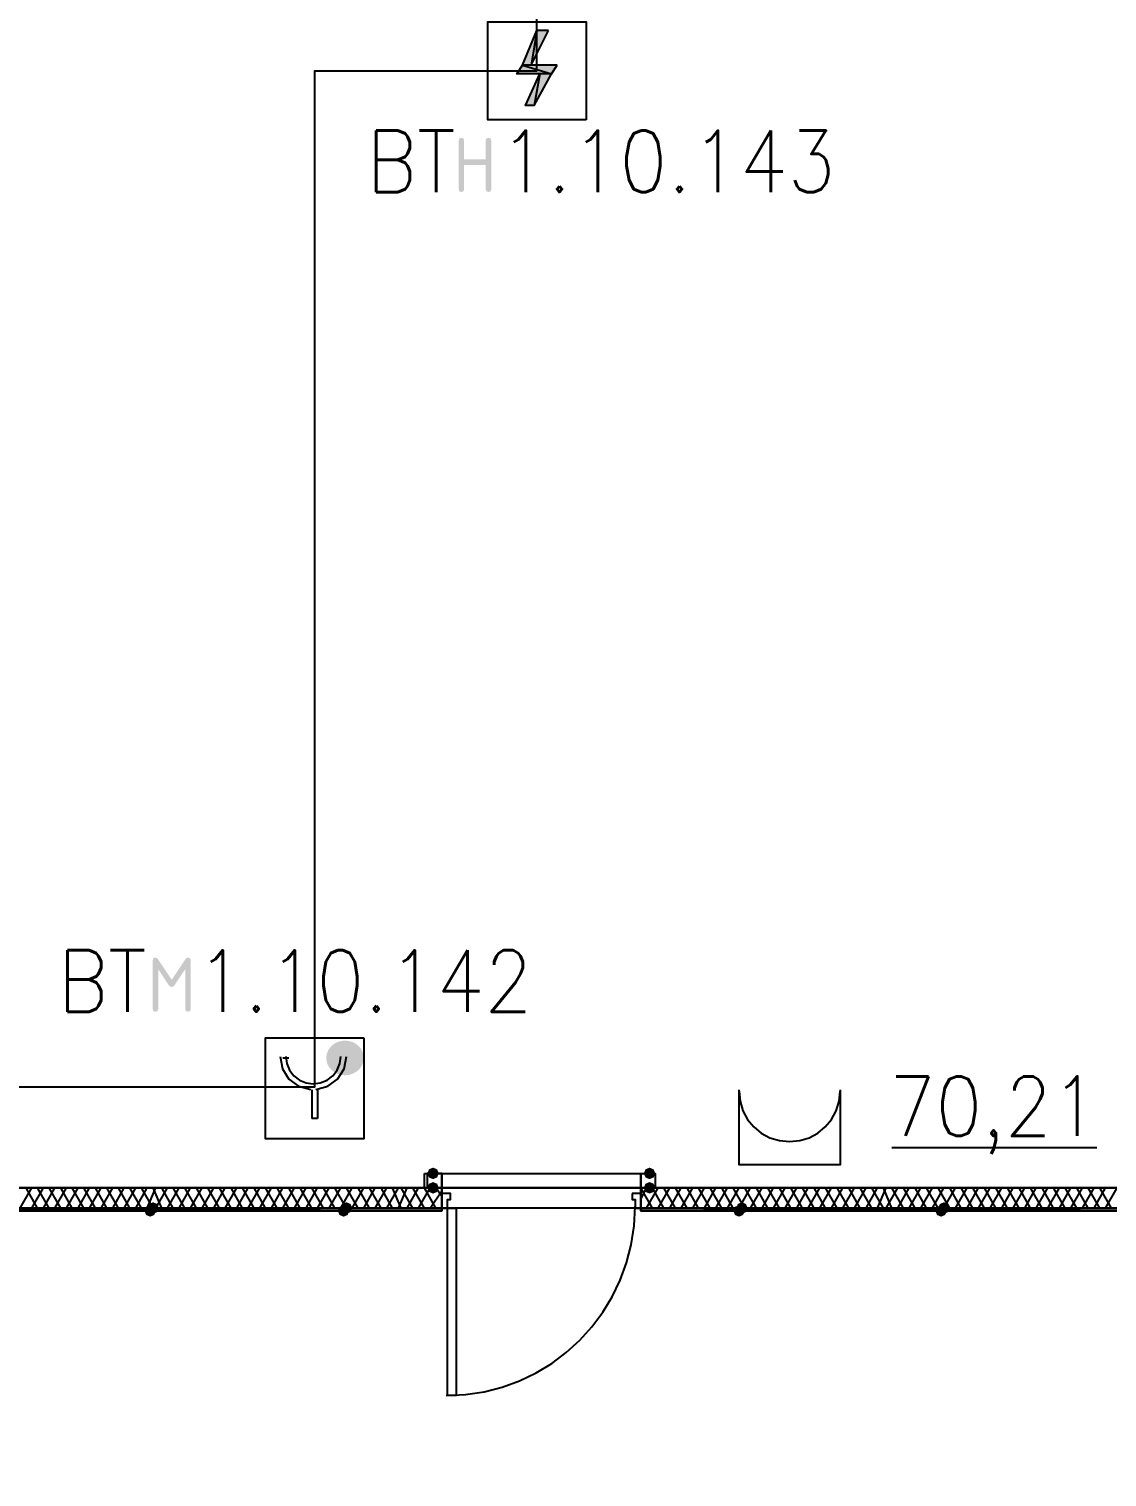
# Model space of a CAD drawing. Header units: millimetres. Extents: x 0 to 420, y 0 to 297.
# Drawn here: x 208.24 to 224.05, y 183.51 to 204.75 of the extents above; entities that cross this region are included whole.
import ezdxf

# ---------------------------------------------------------------- set-up
doc = ezdxf.new("R2010")
doc.units = ezdxf.units.MM
doc.layers.get('0').update_dxf_attribs({"linetype": 'CONTINUOUS'})
doc.styles.get("Standard").update_dxf_attribs({"font": 'STANDARD'})

msp = doc.modelspace()

# ---------------------------------------------------------------- hatches: boundary and pattern name
at = {"true_color": 0x000001}
h = msp.add_hatch(color=0, dxfattribs=at)
h.paths.add_polyline_path([(215.857667, 204.723999), (215.688334, 204.723999), (215.603667, 204.215999)], flags=0)
h.paths.add_polyline_path([(215.688334, 204.723999), (215.603667, 204.215999), (215.476667, 204.215999)], flags=0)
h = msp.add_hatch(color=0, dxfattribs=at)
h.paths.add_polyline_path([(215.984667, 204.215999), (215.476667, 204.215999), (215.900001, 204.088999)], flags=0)
h.paths.add_polyline_path([(215.476667, 204.215999), (215.900001, 204.088999), (215.392001, 204.088999)], flags=0)
h = msp.add_hatch(color=0, dxfattribs=at)
h.paths.add_polyline_path([(215.900001, 204.088999), (215.730667, 204.088999), (215.646001, 203.623333)], flags=0)
h.paths.add_polyline_path([(215.730667, 204.088999), (215.646001, 203.623333), (215.519001, 203.623333)], flags=0)
at = {"true_color": 0x000007}
for points in [[(214.540042, 202.39302), (214.540042, 203.1096), (214.550033, 203.139366), (214.580281, 203.149287), (214.610046, 203.139366), (214.619968, 203.1096), (214.619968, 202.830685), (214.938019, 202.830685), (214.938019, 203.1096), (214.947941, 203.139366), (214.977707, 203.149287), (215.007748, 203.139366), (215.017945, 203.1096), (215.017945, 202.39302), (215.007748, 202.363254), (214.977707, 202.353333), (214.947941, 202.363254), (214.938019, 202.39302), (214.938019, 202.75131), (214.619968, 202.75131), (214.619968, 202.39302), (214.610046, 202.363254), (214.580281, 202.353333), (214.550033, 202.363254)], [(210.570299, 191.126621), (210.600065, 191.116699), (210.609987, 191.086933), (210.609987, 190.370353), (210.600065, 190.340588), (210.570299, 190.330666), (210.540534, 190.340588), (210.530612, 190.370353), (210.530612, 190.955744), (210.368003, 190.712658), (210.331623, 190.688956), (210.29414, 190.712658), (210.132634, 190.955744), (210.132634, 190.370353), (210.122712, 190.340588), (210.092947, 190.330666), (210.062699, 190.340588), (210.052708, 190.370353), (210.052708, 191.086933), (210.062699, 191.116699), (210.092947, 191.126621), (210.127673, 191.106777), (210.331623, 190.800853), (210.536675, 191.108982)], [(214.249, 187.96), (214.224129, 187.900204), (214.164333, 187.875333), (214.104537, 187.900204), (214.079667, 187.96), (214.104537, 188.019796), (214.164333, 188.044667), (214.224129, 188.019796)], [(217.424, 187.96), (217.399129, 187.900204), (217.339333, 187.875333), (217.279538, 187.900204), (217.254667, 187.96), (217.279537, 188.019796), (217.339333, 188.044667), (217.399129, 188.019796)], [(214.249, 187.748333), (214.224129, 187.688538), (214.164333, 187.663667), (214.104537, 187.688538), (214.079667, 187.748333), (214.104537, 187.808129), (214.164333, 187.833), (214.224129, 187.808129)], [(217.424, 187.748333), (217.399129, 187.688538), (217.339333, 187.663667), (217.279538, 187.688538), (217.254667, 187.748333), (217.279537, 187.808129), (217.339333, 187.833), (217.399129, 187.808129)]]:
    msp.add_hatch(color=0, dxfattribs=at).paths.add_polyline_path(points, flags=0)
at = {"true_color": 0x000001}
h = msp.add_hatch(color=0, dxfattribs=at)
edge = h.paths.add_edge_path(flags=0)
edge.add_ellipse((212.873167, 189.653333), major_axis=(0.275167, 0), ratio=0.923077, start_angle=0, end_angle=360)
at = {"true_color": 0x000007}
h = msp.add_hatch(color=0, dxfattribs=at)
h.paths.add_polyline_path([(214.291333, 187.452), (207.179333, 187.452), (214.291333, 187.409667)], flags=0)
h.paths.add_polyline_path([(207.179333, 187.452), (214.291333, 187.409667), (207.179333, 187.409667)], flags=0)
at = {"true_color": 0x0000fe}
for points in [[(210.100333, 187.409667), (210.075462, 187.349871), (210.015667, 187.325), (209.955871, 187.349871), (209.931, 187.409667), (209.955871, 187.469462), (210.015667, 187.494333), (210.075462, 187.469463)], [(210.142667, 187.452), (210.117796, 187.392204), (210.058, 187.367333), (209.998204, 187.392204), (209.973333, 187.452), (209.998204, 187.511796), (210.058, 187.536667), (210.117796, 187.511796)], [(212.936667, 187.409667), (212.911796, 187.349871), (212.852, 187.325), (212.792204, 187.349871), (212.767333, 187.409667), (212.792204, 187.469462), (212.852, 187.494333), (212.911796, 187.469463)], [(212.979, 187.452), (212.954129, 187.392204), (212.894333, 187.367333), (212.834538, 187.392204), (212.809667, 187.452), (212.834537, 187.511796), (212.894333, 187.536667), (212.954129, 187.511796)], [(218.736333, 187.409667), (218.711462, 187.349871), (218.651667, 187.325), (218.591871, 187.349871), (218.567, 187.409667), (218.591871, 187.469462), (218.651667, 187.494333), (218.711462, 187.469463)], [(218.778667, 187.452), (218.753796, 187.392204), (218.694, 187.367333), (218.634204, 187.392204), (218.609333, 187.452), (218.634204, 187.511796), (218.694, 187.536667), (218.753796, 187.511796)], [(221.699667, 187.409667), (221.674796, 187.349871), (221.615, 187.325), (221.555204, 187.349871), (221.530333, 187.409667), (221.555204, 187.469462), (221.615, 187.494333), (221.674796, 187.469463)], [(221.742, 187.452), (221.717129, 187.392204), (221.657333, 187.367333), (221.597537, 187.392204), (221.572667, 187.452), (221.597537, 187.511796), (221.657333, 187.536667), (221.717129, 187.511796)]]:
    msp.add_hatch(color=0, dxfattribs=at).paths.add_polyline_path(points, flags=0)
at = {"true_color": 0x000007}
h = msp.add_hatch(color=0, dxfattribs=at)
h.paths.add_polyline_path([(224.578333, 187.452), (217.212333, 187.452), (224.578333, 187.409667)], flags=0)
h.paths.add_polyline_path([(217.212333, 187.452), (224.578333, 187.409667), (217.212333, 187.409667)], flags=0)

# ---------------------------------------------------------------- linework, layer by layer
at = {"color": 0, "true_color": 0x00002b}
msp.add_lwpolyline([(207.179333, 187.748333), (224.282, 187.748333), (224.282, 222.25), (207.179333, 222.25)], close=True, dxfattribs=at)
at = {"color": 0, "true_color": 0x000001}
for points in [[(162.898668, 189.229999), (177.715334, 189.229999), (177.715334, 204.131333), (181.059668, 204.131333), (181.059668, 189.229999), (195.072001, 189.229999), (195.072001, 204.131333), (198.458668, 204.131333), (198.458668, 189.229999), (211.709001, 189.229999), (212.428667, 189.229999), (212.428667, 189.949666), (212.428667, 204.131333), (215.688334, 204.131333), (215.688334, 213.698666), (233.087334, 213.698666), (267.716001, 213.698666), (267.716001, 197.315666), (264.244667, 197.315666), (264.244667, 189.526333), (281.855334, 189.526333)], [(211.920667, 189.675947), (211.954823, 189.495104), (212.049768, 189.344297), (212.192505, 189.237607), (212.370036, 189.189114)], [(212.005338, 189.676159), (212.018903, 189.570903), (212.058673, 189.474382), (212.12193, 189.391331), (212.205956, 189.326485), (212.304004, 189.285861), (212.407505, 189.27232), (212.511006, 189.285861), (212.609054, 189.326485), (212.69308, 189.391331), (212.756337, 189.474382), (212.796107, 189.570903), (212.809672, 189.676159)], [(212.444945, 189.189109), (212.622493, 189.237602), (212.765228, 189.344293), (212.860163, 189.4951), (212.894313, 189.675943)], [(211.963001, 189.653333), (212.047667, 189.653333)], [(212.386334, 189.187666), (212.386334, 188.764333)], [(212.471001, 189.187666), (212.471001, 188.764333)], [(212.471001, 188.764333), (212.386334, 188.764333)]]:
    msp.add_lwpolyline(points, dxfattribs=at)
for points in [[(216.408001, 203.411666), (214.968667, 203.411666), (214.968667, 204.850999), (216.408001, 204.850999)], [(215.688334, 204.723999), (215.603667, 204.215999), (215.476667, 204.215999)], [(215.857667, 204.723999), (215.688334, 204.723999), (215.603667, 204.215999)], [(215.476667, 204.215999), (215.900001, 204.088999), (215.392001, 204.088999)], [(215.984667, 204.215999), (215.476667, 204.215999), (215.900001, 204.088999)], [(215.730667, 204.088999), (215.646001, 203.623333), (215.519001, 203.623333)], [(215.900001, 204.088999), (215.730667, 204.088999), (215.646001, 203.623333)], [(213.148334, 189.949666), (213.148334, 188.467999), (211.709001, 188.467999), (211.709001, 189.949666)]]:
    msp.add_lwpolyline(points, close=True, dxfattribs=at)
at = {"color": 0, "true_color": 0x000007}
for points in [[(211.709001, 189.949666), (213.148334, 189.949666)], [(220.895333, 188.341), (223.901, 188.341)], [(214.291333, 187.875333), (214.291333, 187.96), (215.730667, 187.96)], [(215.730667, 187.748333), (214.291333, 187.748333), (214.291333, 187.875333)], [(215.730667, 187.96), (217.212333, 187.96), (217.212333, 187.875333)], [(217.212333, 187.875333), (217.212333, 187.748333), (215.730667, 187.748333)], [(214.291333, 187.748333), (207.179333, 187.748333)], [(208.110667, 187.452), (208.28, 187.748333)], [(208.364667, 187.452), (208.195333, 187.748333)], [(208.28, 187.452), (208.449333, 187.748333)], [(208.534, 187.452), (208.364667, 187.748333)], [(208.449333, 187.452), (208.618667, 187.748333)], [(208.703333, 187.452), (208.534, 187.748333)], [(208.618667, 187.452), (208.788, 187.748333)], [(208.872667, 187.452), (208.703333, 187.748333)], [(208.788, 187.452), (208.957333, 187.748333)], [(209.042, 187.452), (208.872667, 187.748333)], [(208.957333, 187.452), (209.126667, 187.748333)], [(209.211333, 187.452), (209.042, 187.748333)], [(209.126667, 187.452), (209.296, 187.748333)], [(209.380667, 187.452), (209.211333, 187.748333)], [(209.296, 187.452), (209.465333, 187.748333)], [(209.55, 187.452), (209.380667, 187.748333)], [(209.465333, 187.452), (209.634667, 187.748333)], [(209.719333, 187.452), (209.55, 187.748333)], [(209.634667, 187.452), (209.804, 187.748333)], [(209.888667, 187.452), (209.719333, 187.748333)], [(209.804, 187.452), (209.973333, 187.748333)], [(210.058, 187.452), (209.888667, 187.748333)], [(209.973333, 187.452), (210.100333, 187.748333)], [(210.185, 187.452), (210.058, 187.748333)], [(210.100333, 187.452), (210.269667, 187.748333)], [(210.354333, 187.452), (210.185, 187.748333)], [(210.269667, 187.452), (210.439, 187.748333)], [(210.523667, 187.452), (210.354333, 187.748333)], [(210.439, 187.452), (210.608333, 187.748333)], [(210.693, 187.452), (210.523667, 187.748333)], [(210.608333, 187.452), (210.777667, 187.748333)], [(210.862333, 187.452), (210.693, 187.748333)], [(210.777667, 187.452), (210.947, 187.748333)], [(211.031667, 187.452), (210.862333, 187.748333)], [(210.947, 187.452), (211.116333, 187.748333)], [(211.201, 187.452), (211.031667, 187.748333)], [(211.116333, 187.452), (211.285667, 187.748333)], [(211.370333, 187.452), (211.201, 187.748333)], [(211.285667, 187.452), (211.455, 187.748333)], [(211.539667, 187.452), (211.370333, 187.748333)], [(211.455, 187.452), (211.624333, 187.748333)], [(211.709, 187.452), (211.539667, 187.748333)], [(211.624333, 187.452), (211.793667, 187.748333)], [(211.878333, 187.452), (211.709, 187.748333)], [(211.793667, 187.452), (211.963, 187.748333)], [(212.047667, 187.452), (211.878333, 187.748333)], [(211.963, 187.452), (212.132333, 187.748333)], [(212.217, 187.452), (212.047667, 187.748333)], [(212.132333, 187.452), (212.301667, 187.748333)], [(212.386333, 187.452), (212.217, 187.748333)], [(212.301667, 187.452), (212.471, 187.748333)], [(212.555667, 187.452), (212.386333, 187.748333)], [(212.471, 187.452), (212.640333, 187.748333)], [(212.725, 187.452), (212.555667, 187.748333)], [(212.640333, 187.452), (212.809667, 187.748333)], [(212.894333, 187.452), (212.725, 187.748333)], [(212.809667, 187.452), (212.979, 187.748333)], [(213.063667, 187.452), (212.894333, 187.748333)], [(212.979, 187.452), (213.148333, 187.748333)], [(213.233, 187.452), (213.063667, 187.748333)], [(213.148333, 187.452), (213.317667, 187.748333)], [(213.402333, 187.452), (213.233, 187.748333)], [(213.317667, 187.452), (213.487, 187.748333)], [(213.571667, 187.452), (213.402333, 187.748333)], [(213.487, 187.452), (213.656333, 187.748333)], [(213.698667, 187.452), (213.571667, 187.748333)], [(213.656333, 187.452), (213.783333, 187.748333)], [(213.868, 187.452), (213.698667, 187.748333)], [(213.783333, 187.452), (213.952667, 187.748333)], [(214.037333, 187.452), (213.868, 187.748333)], [(213.952667, 187.452), (214.122, 187.748333)], [(214.206667, 187.452), (214.037333, 187.748333)], [(214.122, 187.452), (214.291333, 187.706)], [(214.291333, 187.621333), (214.206667, 187.748333)], [(214.291333, 187.452), (214.291333, 187.663667), (214.291333, 187.748333)], [(214.291333, 187.748333), (214.291333, 187.663667), (214.291333, 187.452), (214.291333, 187.663667)], [(217.212333, 187.579), (217.297, 187.748333)], [(217.381667, 187.452), (217.212333, 187.748333)], [(217.212333, 187.452), (217.212333, 187.663667), (217.212333, 187.748333)], [(217.212333, 187.748333), (217.212333, 187.663667), (217.212333, 187.452), (217.212333, 187.663667)], [(224.282, 187.748333), (217.212333, 187.748333)], [(217.297, 187.452), (217.466333, 187.748333)], [(217.551, 187.452), (217.381667, 187.748333)], [(217.466333, 187.452), (217.635667, 187.748333)], [(217.720333, 187.452), (217.551, 187.748333)], [(217.635667, 187.452), (217.805, 187.748333)], [(217.889667, 187.452), (217.720333, 187.748333)], [(217.805, 187.452), (217.974333, 187.748333)], [(218.059, 187.452), (217.889667, 187.748333)], [(217.974333, 187.452), (218.143667, 187.748333)], [(218.228333, 187.452), (218.059, 187.748333)], [(218.143667, 187.452), (218.313, 187.748333)], [(218.397667, 187.452), (218.228333, 187.748333)], [(218.313, 187.452), (218.482333, 187.748333)], [(218.567, 187.452), (218.397667, 187.748333)], [(218.482333, 187.452), (218.651667, 187.748333)], [(218.736333, 187.452), (218.567, 187.748333)], [(218.651667, 187.452), (218.821, 187.748333)], [(218.905667, 187.452), (218.736333, 187.748333)], [(218.821, 187.452), (218.990333, 187.748333)], [(219.075, 187.452), (218.905667, 187.748333)], [(218.990333, 187.452), (219.159667, 187.748333)], [(219.244333, 187.452), (219.075, 187.748333)], [(219.159667, 187.452), (219.329, 187.748333)], [(219.413667, 187.452), (219.244333, 187.748333)], [(219.329, 187.452), (219.498333, 187.748333)], [(219.583, 187.452), (219.413667, 187.748333)], [(219.498333, 187.452), (219.667667, 187.748333)], [(219.752333, 187.452), (219.583, 187.748333)], [(219.667667, 187.452), (219.837, 187.748333)], [(219.921667, 187.452), (219.752333, 187.748333)], [(219.837, 187.452), (220.006333, 187.748333)], [(220.091, 187.452), (219.921667, 187.748333)], [(220.006333, 187.452), (220.175667, 187.748333)], [(220.260333, 187.452), (220.091, 187.748333)], [(220.175667, 187.452), (220.345, 187.748333)], [(220.429667, 187.452), (220.260333, 187.748333)], [(220.345, 187.452), (220.514333, 187.748333)], [(220.599, 187.452), (220.429667, 187.748333)], [(220.514333, 187.452), (220.683667, 187.748333)], [(220.768333, 187.452), (220.599, 187.748333)], [(220.683667, 187.452), (220.810667, 187.748333)], [(220.895333, 187.452), (220.768333, 187.748333)], [(220.810667, 187.452), (220.98, 187.748333)], [(221.064667, 187.452), (220.895333, 187.748333)], [(220.98, 187.452), (221.149333, 187.748333)], [(221.234, 187.452), (221.064667, 187.748333)], [(221.149333, 187.452), (221.318667, 187.748333)], [(221.403333, 187.452), (221.234, 187.748333)], [(221.318667, 187.452), (221.488, 187.748333)], [(221.572667, 187.452), (221.403333, 187.748333)], [(221.488, 187.452), (221.657333, 187.748333)], [(221.742, 187.452), (221.572667, 187.748333)], [(221.657333, 187.452), (221.826667, 187.748333)], [(221.911333, 187.452), (221.742, 187.748333)], [(221.826667, 187.452), (221.996, 187.748333)], [(222.080667, 187.452), (221.911333, 187.748333)], [(221.996, 187.452), (222.165333, 187.748333)], [(222.25, 187.452), (222.080667, 187.748333)], [(222.165333, 187.452), (222.334667, 187.748333)], [(222.419333, 187.452), (222.25, 187.748333)], [(222.334667, 187.452), (222.504, 187.748333)], [(222.588667, 187.452), (222.419333, 187.748333)], [(222.504, 187.452), (222.673333, 187.748333)], [(222.758, 187.452), (222.588667, 187.748333)], [(222.673333, 187.452), (222.842667, 187.748333)], [(222.927333, 187.452), (222.758, 187.748333)], [(222.842667, 187.452), (223.012, 187.748333)], [(223.096667, 187.452), (222.927333, 187.748333)], [(223.012, 187.452), (223.181333, 187.748333)], [(223.266, 187.452), (223.096667, 187.748333)], [(223.181333, 187.452), (223.350667, 187.748333)], [(223.435333, 187.452), (223.266, 187.748333)], [(223.350667, 187.452), (223.52, 187.748333)], [(223.604667, 187.452), (223.435333, 187.748333)], [(223.52, 187.452), (223.689333, 187.748333)], [(223.774, 187.452), (223.604667, 187.748333)], [(223.689333, 187.452), (223.858667, 187.748333)], [(223.943333, 187.452), (223.774, 187.748333)], [(223.858667, 187.452), (224.028, 187.748333)], [(224.112667, 187.452), (223.943333, 187.748333)], [(224.028, 187.452), (224.197333, 187.748333)], [(214.291333, 187.452), (207.179333, 187.452), (214.291333, 187.452), (207.179333, 187.409667)], [(207.179333, 187.452), (214.291333, 187.452)], [(214.354833, 184.700333), (214.638342, 184.714649), (214.91366, 184.756667), (215.179395, 184.824993), (215.434151, 184.918234), (215.676537, 185.034996), (215.905157, 185.173886), (216.118619, 185.333509), (216.315528, 185.512472), (216.494491, 185.709381), (216.654114, 185.922843), (216.793004, 186.151463), (216.909766, 186.393849), (217.003007, 186.648605), (217.071333, 186.91434), (217.113351, 187.189658), (217.127667, 187.473167)], [(217.212333, 187.452), (217.212333, 187.494333)], [(224.578333, 187.409667), (217.212333, 187.409667), (224.578333, 187.452), (217.212333, 187.452)], [(217.212333, 187.452), (224.282, 187.452)]]:
    msp.add_lwpolyline(points, dxfattribs=at)
at = {"color": 0, "true_color": 0x000006}
for points in [[(220.133334, 189.187666), (220.133334, 188.086999), (218.651667, 188.086999), (218.651667, 189.187666)], [(218.651667, 189.166288), (218.666758, 189.017017), (218.709951, 188.87799), (218.778268, 188.752184), (218.868732, 188.642577), (218.978364, 188.552144), (219.104188, 188.483863), (219.243226, 188.440711), (219.392501, 188.425666), (219.541775, 188.440711), (219.680813, 188.483863), (219.806637, 188.552144), (219.91627, 188.642577), (220.006733, 188.752184), (220.07505, 188.87799), (220.118243, 189.017017), (220.133334, 189.166288)]]:
    msp.add_lwpolyline(points, dxfattribs=at)
at = {"color": 0, "true_color": 0x000007}
for points in [[(214.037333, 187.96), (214.291333, 187.96), (214.291333, 187.748333), (214.037333, 187.748333)], [(214.079667, 187.96), (214.079667, 187.748333), (214.291333, 187.748333), (214.291333, 187.96)], [(217.212333, 187.96), (217.424, 187.96), (217.424, 187.748333), (217.212333, 187.748333), (217.212333, 187.96), (217.424, 187.96), (217.424, 187.748333), (217.212333, 187.748333)], [(214.291333, 187.663667), (214.291333, 187.452), (214.376, 187.452), (214.376, 187.579), (214.418333, 187.579), (214.418333, 187.663667)], [(217.085333, 187.663667), (217.085333, 187.579), (217.127667, 187.579), (217.127667, 187.452), (217.212333, 187.452), (217.212333, 187.663667)], [(214.291333, 187.452), (207.179333, 187.452), (214.291333, 187.409667)], [(207.179333, 187.452), (214.291333, 187.409667), (207.179333, 187.409667)], [(214.291333, 187.452), (214.291333, 187.409667), (207.179333, 187.409667), (207.179333, 187.452), (214.291333, 187.452), (207.179333, 187.452), (207.179333, 187.409667), (214.291333, 187.409667)], [(214.376, 184.700333), (214.376, 187.452), (214.503, 187.452), (214.503, 184.700333)], [(224.578333, 187.452), (217.212333, 187.452), (224.578333, 187.409667)], [(217.212333, 187.452), (224.578333, 187.409667), (217.212333, 187.409667)], [(217.212333, 187.409667), (224.578333, 187.409667), (224.578333, 187.452), (217.212333, 187.452)], [(217.212333, 187.409667), (224.578333, 187.409667), (224.578333, 187.452), (217.212333, 187.452)]]:
    msp.add_lwpolyline(points, close=True, dxfattribs=at)
at = {"color": 0, "true_color": 0x000008}
msp.add_lwpolyline([(120.734667, 187.452), (120.734667, 140.377333), (242.189, 140.377333), (242.189, 187.452)], close=True, dxfattribs=at)

# ---------------------------------------------------------------- texts
at = {"color": 0, "true_color": 0x000007, "attachment_point": 1}
for s, insert, char_height, width in [('BT', (213.190674, 203.254903), 0.90157, 1.30226779), ('1.10.143', (215.137997, 203.254903), 0.90157, 4.00697756), ('BT', (208.660993, 191.232235), 0.90157, 1.30226779), ('1.10.142', (210.692997, 191.232235), 0.90157, 4.00697756), ('70,21', (220.852997, 189.382369), 0.872032, 2.56764984)]:
    msp.add_mtext(s, dxfattribs=dict(at, insert=insert, char_height=char_height, width=width))

doc.saveas('drawing.dxf')
